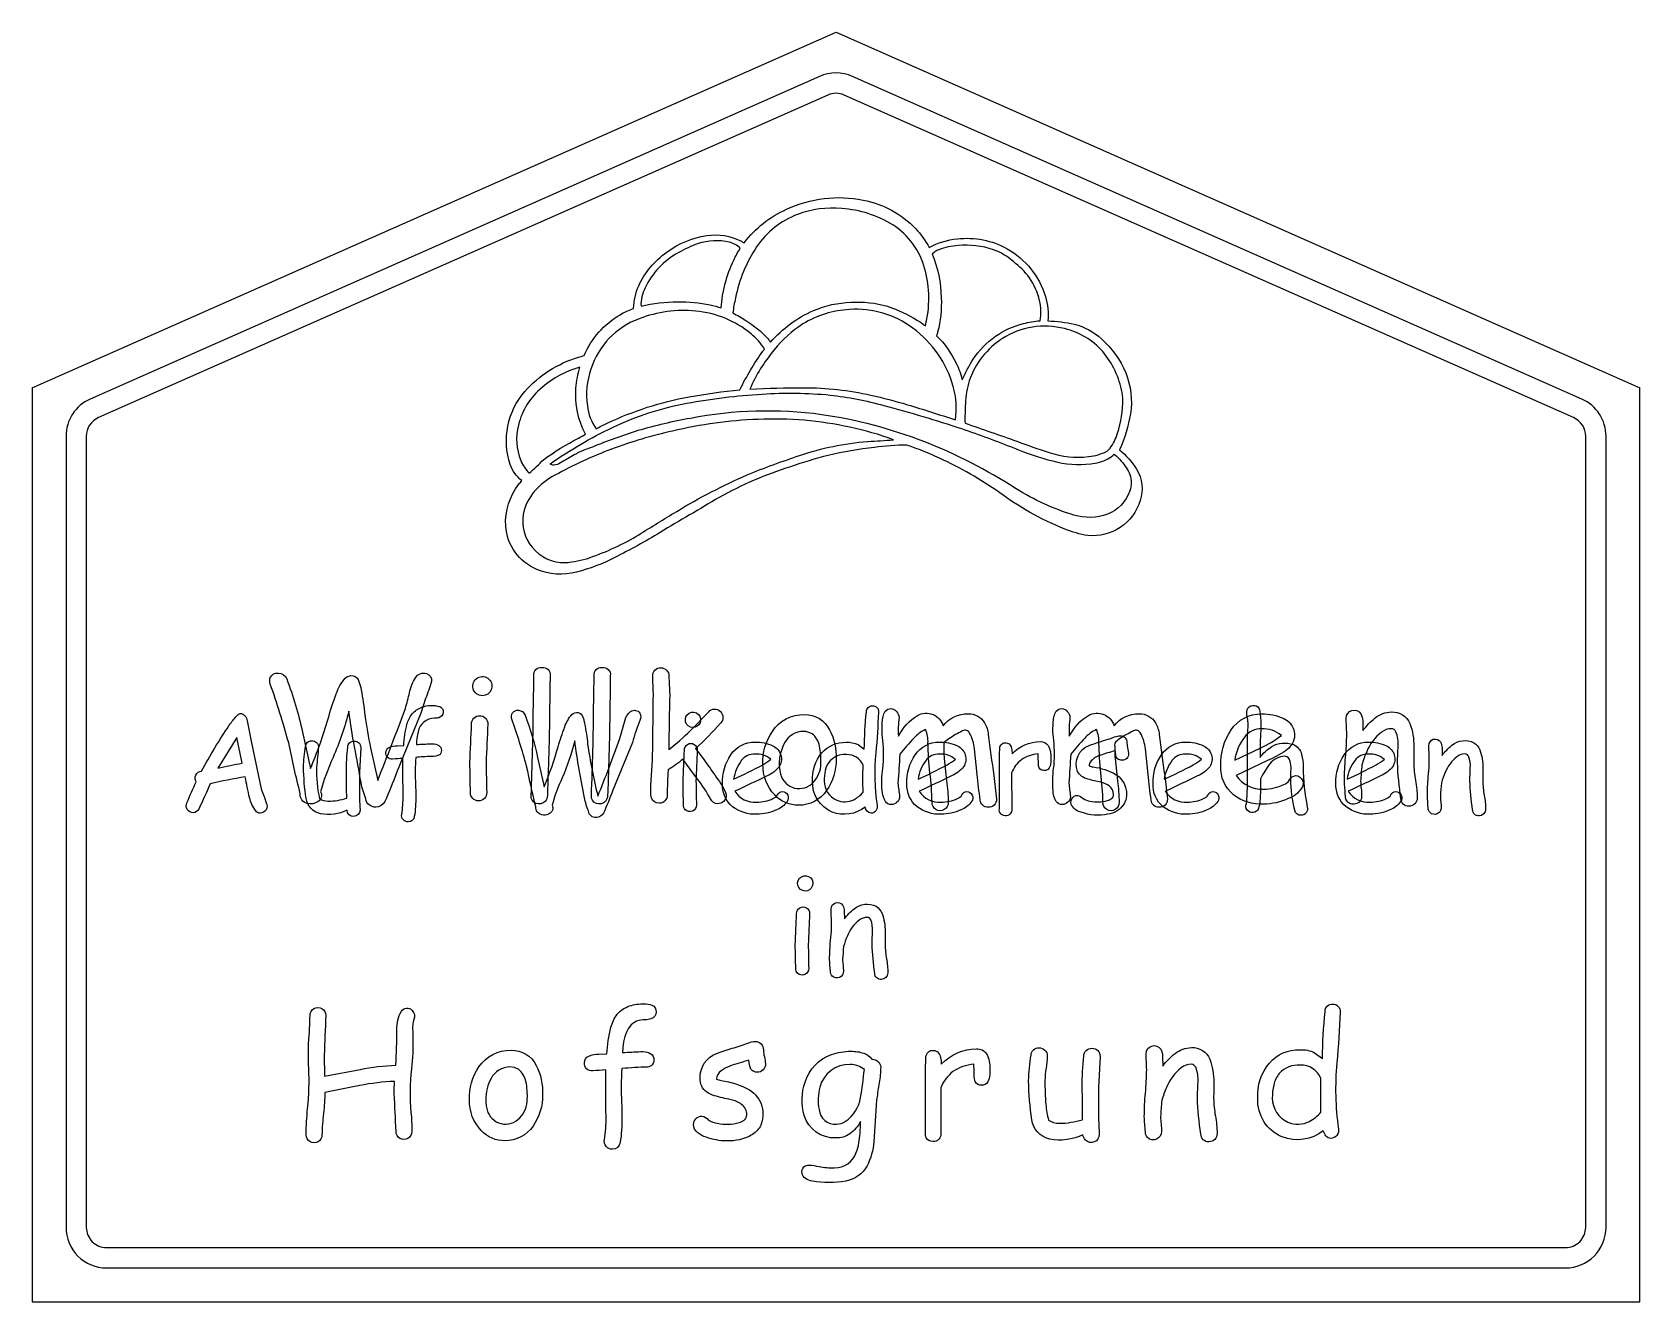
# Model space of a CAD drawing. Header units: millimetres. Extents: x -475 to 475, y 0 to 750.
import ezdxf

# ---------------------------------------------------------------- set-up
doc = ezdxf.new("R2010")
doc.units = ezdxf.units.MM
for name, color, linetype in [('Bollenhut', 7, 'Continuous'), ('Hofsgrund', 70, 'Continuous'), ('in', 70, 'Continuous'), ('Rahmen', 7, 'Continuous'), ('Werkstueck', 70, 'Continuous'), ('Wiedersehen', 70, 'Continuous'), ('Willkommen', 70, 'Continuous')]:
    doc.layers.add(name, color=color, linetype=linetype)

msp = doc.modelspace()

# ---------------------------------------------------------------- linework, layer by layer
at = {"layer": 'Bollenhut'}
for points in [[(49.65, 503.23, 0.008207), (41.92, 506.08, 0.030141), (22.69, 504.66, 0.029303), (-4.61, 500.02, 0.017231), (-26.96, 493.3, 0.0523), (-68.99, 475.15, 0.001366), (-103.93, 454.52, -0.024018), (-130.76, 439.66, -0.061349), (-153.41, 431.09, -0.172037), (-176.84, 432.67, -0.283796), (-195.17, 458.29, -0.183782), (-187.38, 482.96, -0.013752), (-185.6, 485.09, -0.148134), (-192.54, 494.57, -0.264915), (-183.88, 537.76, -0.13735), (-152.23, 558.02, -0.017293), (-148.76, 558.94, -0.162262), (-127.63, 583.07, -0.04509), (-119.57, 586.81, -0.100897), (-116.53, 600.16, -0.138079), (-100.03, 619.97, -0.126266), (-76.38, 629.88, -0.161319), (-55.9, 626.45, -0.012454), (-54.31, 625.58, -0.123496), (-29.24, 645.41, -0.161122), (16.06, 650.77, -0.156821), (47.04, 633.95, -0.066426), (55.02, 622.85, -0.102793), (71.71, 627.88, -0.16025), (101.11, 622.06, -0.195061), (123.75, 593.82, -0.09475), (125.19, 579.4, -0.052286), (140.83, 577.5, -0.12379), (156.79, 568.87, -0.112506), (171.22, 548.78, -0.135103), (173.98, 524.6, -0.06258), (167.54, 503.34, -0.0811), (177.61, 491.78, -0.221298), (179.79, 473.37, -0.358229), (148.79, 452.68, -0.062355), (135.17, 456.48, -0.029121), (114.26, 466.41, -0.021902), (96.72, 477.95, 0.046883), (61.17, 498.33, 0.014925)], [(-53.24, 579.64, -0.075268), (-40.18, 568.79, -0.01859), (-38.65, 566.94, -0.108424), (-13.24, 585.6, -0.092298), (8.84, 590.44, -0.085891), (30.53, 588.07, -0.057477), (48.11, 579.77, -0.02396), (52.86, 576.56, 0.128872), (52.48, 610.04, 0.188497), (33.57, 636.17, 0.120934), (3.38, 645.81, 0.112781), (-22.77, 642.36, 0.151004), (-46.92, 623.19, 0.094243), (-59.42, 593, 0.018697), (-60.98, 584.12, -0.027243)], [(-93.17, 619.71, 0.158369), (-112.79, 598.95, 0.13893), (-115.22, 588.17, -0.058908), (-93.48, 590.65, -0.057693), (-74.35, 588.95, -0.032105), (-67.83, 587.08, -0.093438), (-60.44, 615.39, -0.032023), (-56.56, 622.34, 0.131447), (-63.05, 625.94, 0.136712), (-81.43, 625.08, 0.047493)], [(93.03, 621.5, 0.106665), (72.12, 623.9, 0.087451), (60.71, 621.42, 0.096431), (56.89, 618.99, -0.090024), (62.18, 593.11, -0.077631), (60.06, 572.84, -0.014506), (59.41, 570.66, -0.087315), (71.05, 554.43, -0.049226), (74.62, 544.56, -0.034079), (81, 556.8, -0.084612), (94.24, 570.38, -0.097286), (110.75, 577.87, -0.047146), (120.55, 579.49, 0.115289), (120.23, 591.46, 0.093868), (114.42, 604.87, 0.060334), (104.83, 614.5, 0.088739)], [(-135.19, 518.98, -0.066143), (-86.82, 534.6, -0.019862), (-56.83, 538.73, -0.04187), (-43.2, 561.53, -0.007605), (-42.24, 562.83, 0.076626), (-50.2, 571.87, 0.150489), (-82.86, 585.21, 0.117429), (-116.23, 580.74, 0.232786), (-144.79, 550.98, 0.119659), (-146.93, 529.36, 0.122451), (-141.76, 515.73, -0.007085)], [(42.18, 529.95, -0.004453), (70.58, 521, 0.103009), (69.27, 540.72, 0.168367), (45.42, 575.13, 0.181298), (8.05, 586.16, 0.1262), (-19.54, 577.66, 0.077644), (-36.55, 562.27, 0.074281), (-50.89, 539.13, -0.012487), (-18.98, 540, -0.053079), (20.57, 535.62, -0.019631)], [(169.05, 537.1, 0.131086), (157.6, 561.36, 0.152907), (135.1, 574.87, 0.206253), (98.31, 569.05, 0.165867), (78.68, 544.07, 0.057745), (76.46, 530.64, 0.018244), (76.23, 519.03, 0.000014), (106.85, 508.42, 0.017171), (125.98, 501.71, 0.10708), (149.27, 499.27, 0.092126), (160.33, 502.54, 0.108113), (165.51, 510.66, 0.082675), (169.53, 530.71, 0.045813)], [(-173.57, 540.16, 0.166886), (-187.61, 517.92, 0.164172), (-186.25, 496.93, 0.101119), (-181.22, 489.47, 0.008255), (-172.73, 497.53, -0.037448), (-152.22, 510.14, 0.006882), (-147.95, 512.44, -0.145281), (-153.66, 539.65, -0.054692), (-151.31, 552.12, 0.109894)], [(51.89, 508.21, 0.05551), (-8.43, 524.05, 0.081034), (-86.01, 521.88, 0.026348), (-117.07, 514.63, 0.017134), (-143.97, 504.95, 0.036466), (-154.68, 500.35, -0.014877), (-162.79, 495.59, -0.124151), (-166.7, 494.27, -0.191665), (-168.99, 495.02, -0.041058), (-132.11, 516.45, -0.068519), (-88.19, 530.76, -0.031912), (-43.67, 536.2, -0.041446), (-3.48, 535.65, -0.039793), (28.3, 529.46, -0.013933), (74.24, 515.83, -0.012437), (105.05, 504.42, 0.041012), (128.21, 496.69, 0.09919), (150.51, 495.03, 0.100564), (160.59, 497.91, 0.072752), (164.41, 500.74, -0.05565), (168.49, 496.68, -0.09104), (173.62, 488.62, -0.181876), (173.57, 479.04, -0.230596), (160.4, 465.28, -0.159446), (140.6, 464.68, -0.062758), (106.37, 480.25, 0.050655)], [(18.83, 508.22, 0.007573), (33.95, 509.19, 0.03816), (8.26, 516.65, 0.063994), (-46.04, 521.29, 0.050046), (-96.53, 514.35, 0.035706), (-132.61, 503.69, 0.03613), (-166.08, 488.24, 0.107435), (-178.32, 478.61, 0.130374), (-184.86, 465.09, 0.218457), (-179.51, 445.72, 0.232688), (-160.02, 436.65, 0.058418), (-145.71, 439.51, 0.051349), (-116.45, 453.1, -0.006074), (-94.11, 466.94, -0.032557), (-52.42, 488.52, -0.019018), (-21.51, 499.89, -0.064604), (18.57, 508.2, -0.000258)]]:
    msp.add_lwpolyline(points, format="xyb", close=True, dxfattribs=at)
at = {"layer": 'Hofsgrund'}
for points in [[(-18.16, 242.67, -1.497187), (-14.96, 250.41, -0.663163)], [(-16.4, 210.96, 0.002839), (-16.13, 196.93, -0.663158), (-22.73, 194.12, -0.200656), (-23.79, 196.93, -0.002839), (-24.06, 210.96, 0.000091), (-23.28, 229.28, -1.044635), (-15.62, 229.28, -0.000091)], [(26.76, 190.45, -0.442272), (22.97, 194.12, -0.031673), (21.33, 211.23, -0.005256), (21.6, 218.65, 0.117456), (20.51, 225.68, 0.292632), (18.48, 227.09, 0.15649), (13.7, 225.46, 0.127922), (6.75, 216.18, 0.038561), (4.49, 209.94, 0.014903), (3.91, 202.32, 0.021528), (4.14, 198.81, -0.021535), (4.38, 195.29, -0.666744), (-2.23, 192.44, -0.200204), (-3.28, 195.29, -0.005527), (-3.79, 202.32, -0.017366), (-3.24, 213.46, 0.047275), (-2.81, 228.34, -0.010413), (-2.93, 232.05, -0.747448), (4.01, 234.19, -0.111694), (4.88, 230.8), (5, 226.23, -0.07132), (10.73, 232.15, -0.309498), (23.73, 233.64, -0.151968), (27.19, 229.47, -0.092866), (29.02, 218.61, -0.005376), (28.99, 211.03, 0.036836), (29.81, 202.63, -0.038812), (30.67, 194.31, -0.400951)]]:
    msp.add_lwpolyline(points, format="xyb", close=True, dxfattribs=at)
at = {"layer": 'in'}
for points in [[(-249.43, 166.8, 0.077452), (-250.16, 160.79, 0.007373), (-250.07, 156.45, -0.041422), (-250.85, 137.55, 0.052645), (-251.14, 111.87, -0.015698), (-250.6, 100.69, -1.012838), (-259.98, 100.69, 0.000105), (-261.05, 123, -0.016633), (-260.81, 130.23, 0.040643), (-281.46, 127.74), (-301.97, 123.73, -0.024071), (-302.85, 111.23, 0.024358), (-303.73, 98.73, -1.023365), (-313.1, 98.73, -0.017521), (-312.27, 114.16, 0.040429), (-311.59, 137.75, -0.03307), (-311.3, 157.47, 0.013536), (-310.81, 169.09, -1.023179), (-301.43, 169.09, 0.001992), (-302.46, 145.71), (-302.17, 133.35), (-281.22, 137.31, -0.041364), (-260.08, 139.75, 0.016589), (-259.54, 160.79, -0.12998), (-256.84, 171.62, -0.514161), (-250.46, 172.17, -0.323756)], [(-112.71, 166.65, 0.239876), (-121.92, 162.56, 0.142853), (-125.94, 150.25), (-126.09, 147.22, -0.011516), (-115.35, 147.8, -0.093558), (-110.41, 147.04, -0.506955), (-108.6, 140, -0.158703), (-111.39, 138.67, 0.01319), (-126.53, 137.79, 0.028295), (-126.73, 117.58, -0.024639), (-126.73, 101.3, -0.03443), (-127.6, 94.09, -0.403642), (-132.15, 90.19, -0.493151), (-136.88, 95.71, 0.039839), (-135.86, 109.52, -0.005494), (-136, 137.01, -0.012236), (-143.72, 136.53, -0.496743), (-148.65, 141.26, -0.305469), (-146.09, 145.18, -0.101589), (-140.1, 146.34), (-135.42, 146.49, -0.048928), (-133.03, 162.26, -0.096495), (-129.22, 169.88, -0.141479), (-121.99, 174.79, -0.082501), (-113.35, 176.08, -0.105665), (-108.79, 175.28, -0.31655), (-106.36, 171.34, -0.361721), (-109.44, 167.09, -0.076202)], [(295.92, 141.12, 0.056585), (296.85, 102.2, -0.4868), (292.4, 96.58, -0.234272), (289.45, 98.04, -0.092799), (287.96, 100.98, -0.259576), (263.7, 97.37, -0.31221), (249.19, 120.17, -0.184669), (256.08, 141.07, -0.225463), (274.05, 148.93, -0.123431), (282.79, 147.17), (287.38, 143.8, -0.017494), (288.99, 171.49, -0.426836), (293.43, 175.83, -0.482021), (297.87, 171.1, -0.01372)], [(-46.49, 135.6, -0.277069), (-50.25, 137.4, -0.072512), (-51.52, 142.68, 0.014349), (-62.8, 139.26, 0.069604), (-67.84, 136.52, 0.233089), (-70.71, 131.54, 0.045217), (-67.82, 130.76, -0.090461), (-51.13, 125.25, -0.384525), (-44.89, 103.41, -0.131454), (-50.05, 98.39, -0.131237), (-64.5, 95.07, -0.089444), (-76.71, 97.22, -0.082844), (-81.66, 99.86, -0.233629), (-84.23, 104.84, -0.398895), (-79.2, 109.72, -0.163705), (-75.3, 107.38, 0.113921), (-70.02, 105.52, 0.12064), (-57.28, 105.91, 0.09145), (-54.26, 107.4, 0.238546), (-52.74, 110.4, 0.241581), (-55.75, 116.57, 0.103187), (-62.01, 119.39, -0.021044), (-71.85, 121.77, -0.068835), (-76.32, 123.83, -0.260109), (-80.28, 132.08, -0.322594), (-70.66, 146.63, -0.031849), (-61.28, 149.76, 0.030748), (-52.05, 152.88, -0.10475), (-47.71, 153.76, -0.437032), (-42.92, 148.83, 0.045982), (-42.34, 144.68, -0.049661), (-41.7, 140.53, -0.437032)], [(-195.58, 95.12, -0.210626), (-209.69, 101.17, -0.192645), (-216.62, 119.29, -0.164176), (-211.06, 138.72, -0.262528), (-192.01, 148.63, -0.292026), (-177.22, 139.7, -0.131205), (-173.36, 122.32, -0.156463), (-179.03, 103.81, -0.250599)], [(24.03, 119.04, 0.000188), (22.36, 94.6, -0.101179), (18.32, 80.27, -0.227471), (5.76, 71.36, -0.091329), (-13.96, 71.34, -0.088353), (-17.95, 72.77, -0.449982), (-19.08, 79.65, -0.204933), (-15.87, 80.76, -0.040049), (-10.01, 79.93, 0.057386), (-0.93, 79.15, 0.333082), (12.01, 88.23, 0.072742), (14.21, 99.59, 0.016538), (14.5, 106.54, -0.122178), (8.21, 99.22, -0.152805), (-0.1, 96.78, -0.335709), (-18.76, 110.09, -0.150092), (-18.31, 129.82, -0.230382), (-2.69, 146.12, -0.087861), (8.84, 148, -0.088995), (16.46, 146.83, -0.154754), (21.15, 143.31, -0.466736), (26.37, 137.5, -0.040132), (25.34, 128.22, 0.015774)], [(90.83, 134.08, -0.121336), (89.75, 129.94, -0.276107), (85.94, 127.98, -0.316137), (82.2, 130.16, -0.063417), (81.6, 136.23), (81.45, 140.33, 0.127869), (69.1, 135.99, 0.129071), (61.87, 126.42), (61.97, 99.66, -0.494341), (57.14, 94.73, -0.315216), (53.31, 96.94, -0.099332), (52.84, 99.66), (52.84, 133.94, -0.005047), (53.08, 143.61, -0.159334), (54.02, 147.13, -0.36865), (59.95, 147.71, -0.167138), (61.82, 144.3, -0.0543), (62.21, 140.43, -0.200408), (83.02, 149.46, -0.268782), (88.92, 146.49, -0.136206), (90.88, 137.5, -0.010102)], [(155.14, 126.52, 0.001222), (155.19, 115.97, 0.022753), (155.58, 98.88, -0.665219), (147.41, 95.48, -0.125794), (145.92, 98.73, -0.168707), (126.34, 96.18, -0.318772), (115.74, 107.52, -0.035845), (113.84, 130.57, -0.041659), (115.3, 145.8, -0.424114), (119.94, 150.05, -0.42701), (124.87, 145.27, -0.030547), (124.14, 138.09, 0.030304), (123.45, 130.57, 0.022269), (123.99, 116.6, 0.04799), (125.6, 107.28, 0.133205), (131.85, 105.47, 0.070221), (145.67, 107.57, 0.002691), (145.52, 126.96, -0.028949), (146.45, 145.27, -0.44219), (151.19, 149.76, -0.441648), (156.02, 144.97)], [(220.35, 94.53, -0.442272), (215.62, 99.12, -0.031673), (213.57, 120.51, -0.005256), (213.91, 129.79, 0.117456), (212.54, 138.57, 0.292632), (210, 140.33, 0.15649), (204.03, 138.29, 0.127922), (195.34, 126.7, 0.038561), (192.52, 118.9, 0.014903), (191.79, 109.38, 0.021528), (192.08, 104.98, -0.021535), (192.38, 100.59, -0.666744), (184.12, 97.02, -0.200204), (182.81, 100.59, -0.005527), (182.17, 109.38, -0.017366), (182.85, 123.29, 0.018466), (183.59, 137.26, -0.005256), (183.24, 146.54, -0.747448), (191.91, 149.21, -0.111694), (193.01, 144.97), (193.16, 139.26, -0.07132), (200.32, 146.67, -0.162908), (210, 150.2, -0.32404), (220.89, 143.31, -0.092866), (223.19, 129.74, -0.005376), (223.14, 120.27, 0.036836), (224.16, 109.77, -0.038812), (225.24, 99.37, -0.400951)], [(-192.65, 138.72, 0.288503), (-203.83, 131.89, 0.195851), (-206.17, 113.39, 0.59416), (-186.84, 108.69, 0.196272), (-182.44, 119.78, 0.067545), (-183.23, 130.09, 0.182327), (-187.65, 137.35, 0.115886)], [(8.35, 140.19, 0.354621), (-9.53, 126.86, 0.112552), (-10.03, 113.61, 0.402037), (0.2, 104.93, 0.147169), (5.6, 106.66, 0.205863), (14.55, 120.66, 0.018735), (16.75, 137.21, 0.171196)], [(274.24, 139.85, 0.227255), (261.94, 134.96, 0.117942), (258.63, 128.02, 0.057809), (257.83, 120.36, 0.291928), (267.05, 106.16, 0.211962), (279.71, 106.5, 0.088561), (286.55, 112.06, -0.011934), (286.55, 131.94, 0.314886)]]:
    msp.add_lwpolyline(points, format="xyb", close=True, dxfattribs=at)
at = {"layer": 'Rahmen'}
for points in [[(9.7, 723.84, 0.211193), (-9.7, 723.84), (-440.7, 533.29, 0.296923), (-455, 511.34), (-455, 44, 0.414214), (-431, 20), (431, 20, 0.414214), (455, 44), (455, 511.34, 0.296923), (440.7, 533.29)], [(443, 511.34, 0.296923), (435.85, 522.32), (4.85, 712.87, 0.211193), (-4.85, 712.87), (-435.85, 522.32, 0.296923), (-443, 511.34), (-443, 44, 0.414214), (-431, 32), (431, 32, 0.414214), (443, 44)]]:
    msp.add_lwpolyline(points, format="xyb", close=True, dxfattribs=at)
at = {"layer": 'Werkstueck'}
for p, q in [((-475, 540), (0, 750)), ((0, 750), (475, 540)), ((-475, 540), (-475, 0)), ((475, 0), (475, 540)), ((-475, 0), (475, 0))]:
    msp.add_line(p, q, dxfattribs=at)
at = {"layer": 'Wiedersehen'}
for points in [[(-237.27, 344.72, 0.362138), (-246.95, 336.75, 0.062856), (-247.97, 329.17, -0.011516), (-239.38, 329.64, -0.093558), (-235.43, 329.03, -0.506955), (-233.98, 323.4, -0.193763), (-239.34, 322.14, 0.018133), (-248.32, 321.63, 0.028295), (-248.48, 305.46, -0.024639), (-248.48, 292.43, -0.03443), (-249.18, 286.67, -0.403642), (-252.81, 283.55, -0.493151), (-256.6, 287.96, 0.039839), (-255.78, 299.02, -0.005494), (-255.9, 321.01, -0.012236), (-262.07, 320.62, -0.496743), (-266.02, 324.41, -0.305469), (-263.97, 327.54, -0.101589), (-259.18, 328.47), (-255.43, 328.59, -0.048928), (-253.52, 341.2, -0.096495), (-250.47, 347.3, -0.141479), (-244.69, 351.23, -0.161962), (-234.13, 351.62, -0.693491), (-234.65, 345.07, -0.076202)], [(23.52, 324.29, 0.056585), (24.26, 293.16, -0.4868), (20.7, 288.66, -0.33277), (17.15, 292.18, -0.259576), (-2.26, 289.3, -0.31221), (-13.87, 307.53, -0.184669), (-8.36, 324.25, -0.225463), (6.02, 330.54, -0.123431), (13.01, 329.13), (16.68, 326.44, -0.017494), (17.97, 348.59, -0.426836), (21.52, 352.06, -0.482021), (25.08, 348.27, -0.01372)], [(274.67, 287.38, -0.373407), (271.04, 290.34, -0.051473), (268.7, 308.74, -0.006323), (268.89, 314.91, 0.065827), (268.41, 319.26, 0.362214), (265.22, 322.26, 0.224873), (256.35, 317.77, 0.043935), (250.88, 308.98, -0.023059), (250.45, 295.71, -0.064325), (249.63, 291.36, -1.024999), (242.56, 294.41, 0.027473), (243.11, 305.89), (243.23, 334.6, 0.010168), (243.5, 341.12, 0.054691), (243.11, 344.88, -0.048423), (242.76, 348.59, -0.62022), (249.27, 351.45, -0.160371), (250.41, 348.94, -0.061642), (250.77, 333.55, 0.017097), (250.61, 321.55, -0.100469), (257.45, 327.96, -0.223495), (270.26, 329.24, -0.239698), (275.09, 323.51, -0.057916), (276.08, 315.89, 0.046791), (278.5, 292.26, -0.488933)], [(-340.26, 288.62, -0.213924), (-342.89, 289.99, -0.100082), (-346.51, 297.84, -0.021705), (-349.05, 310.15, 0.009386), (-369.87, 306.05, -0.017995), (-376.55, 291.09, -1.009724), (-383.51, 294.72, -0.021455), (-378.07, 307.1, -0.567905), (-374.91, 313.51, -0.024815), (-358.51, 340.6, -0.041102), (-354.12, 346.2, -0.148372), (-352.13, 347.53, -0.238906), (-349.25, 346.14, -0.102843), (-347.92, 343.23), (-345.46, 330.11), (-339.63, 302.96, -0.012634), (-336.72, 294.71, -0.565407)], [(-141.6, 286.05, -0.402109), (-146.33, 289.95, -0.047692), (-148.59, 297.65, 0.00399), (-151.68, 314.48, -0.019267), (-154.34, 331.36, -0.037828), (-161.8, 309.52, 0.042084), (-167.77, 293.31, -0.397185), (-168.87, 288.66, -0.382037), (-176.59, 289.43, -0.149533), (-177.34, 292.34, -0.010264), (-182.81, 316.44, 0.015565), (-191.48, 344.21, -0.601133), (-187.66, 349.41, -0.305428), (-183.75, 346.63, -0.037382), (-176.29, 321.52), (-172.5, 304.25, 0.028599), (-164.18, 327.84, -0.018296), (-160.31, 339.6, -0.100355), (-156.07, 346.95, -0.58166), (-149.61, 345.46, -0.042535), (-148.53, 341.53, -0.020039), (-146.76, 329.45, 0.022268), (-140.74, 298.7, 0.009998), (-127.66, 332.73, -0.017547), (-124.6, 343.77, -0.165942), (-121.38, 348.79, -0.394683), (-115.82, 347.75, -0.245532), (-115.85, 343.48, 0.027441), (-120.27, 330.38), (-131.88, 302.18, -0.018111), (-137.38, 288.66, -0.268282)], [(-84.5, 339.25, -1.497187), (-81.3, 346.98, -0.663163)], [(-354.05, 333.27), (-365.22, 315.27, -0.015977), (-350.88, 318.2)], [(169.02, 319.88, -0.431202), (165.35, 323.39, -0.017335), (164.99, 325.54, 0.014349), (155.97, 322.8, 0.162395), (150.32, 318.89, 0.140812), (149.64, 316.63, 0.045217), (151.95, 316.01, -0.090461), (165.3, 311.59, -0.384525), (170.29, 294.13, -0.21084), (160.56, 288.02, -0.13559), (144.84, 289.17, -0.189148), (139.38, 293.03, -0.576941), (142.84, 299.17, -0.163705), (145.97, 297.3, 0.113921), (150.19, 295.81, 0.12064), (160.38, 296.12, 0.09145), (162.8, 297.32, 0.238546), (164.02, 299.72, 0.241581), (161.61, 304.66, 0.103187), (156.59, 306.91, -0.021044), (148.73, 308.82, -0.222768), (142.71, 313.35, -0.411628), (149.68, 328.7, -0.012993), (160.91, 332.34, 0.025776), (164.56, 333.7, -0.10475), (168.04, 334.41, -0.437032), (171.87, 330.46, 0.005758), (172.84, 323.82, -0.437032)], [(-281.56, 312.61, 0.001222), (-281.53, 304.17, 0.022753), (-281.21, 290.5, -0.964542), (-288.95, 290.38, -0.168707), (-304.61, 288.34, -0.318772), (-313.09, 297.41, -0.035845), (-314.61, 315.85, -0.041659), (-313.44, 328.04, -0.424114), (-309.73, 331.44, -0.42701), (-305.78, 327.61, 0.005515), (-306.92, 315.85, 0.066419), (-305.2, 297.22, 0.133205), (-300.2, 295.77, 0.070221), (-289.14, 297.45, 0.002691), (-289.26, 312.96, -0.028949), (-288.52, 327.61, -0.44219), (-284.73, 331.2, -0.441648), (-280.86, 327.38)], [(-82.74, 307.53, 0.002839), (-82.47, 293.51, -0.663158), (-89.07, 290.7, -0.200656), (-90.12, 293.51, -0.002839), (-90.4, 307.53, 0.000091), (-89.62, 325.85, -1.044635), (-81.96, 325.85, -0.000091)], [(-46.81, 288, -0.173352), (-61.11, 292.41, -0.235564), (-67.09, 306.09, -0.158649), (-62.16, 323.12, -0.257371), (-47.87, 330.62, -0.120479), (-37.28, 328.43, -0.460607), (-33.58, 316.06, -0.129068), (-40.72, 310.71, -0.005059), (-59.86, 301.59, 0.266168), (-46.81, 295.07, 0.097352), (-37.24, 297.28, 0.13173), (-34.55, 299.45, -0.249591), (-31.7, 301.55, -0.584531), (-28.88, 295.49, -0.150575), (-35.17, 290.66, -0.108247)], [(-47.87, 323.59, 0.230707), (-55.8, 319.88, 0.120413), (-60.52, 308.78, 0.01873), (-43.33, 317.2, 0.043078), (-38.45, 320.46, 0.19111)], [(6.17, 323.27, 0.393094), (-6.32, 313.81, 0.057809), (-6.95, 307.69, 0.291928), (0.42, 296.32, 0.211962), (10.55, 296.59, 0.088561), (16.02, 301.05, -0.011934), (16.02, 316.95, 0.314886)], [(62.17, 288, -0.173352), (47.88, 292.41, -0.235564), (41.9, 306.09, -0.158649), (46.82, 323.12, -0.257371), (61.12, 330.62, -0.120479), (71.7, 328.43, -0.460607), (75.4, 316.06, -0.129068), (68.26, 310.71, -0.005059), (49.12, 301.59, 0.266168), (62.17, 295.07, 0.097352), (71.74, 297.28, 0.13173), (74.44, 299.45, -0.249591), (77.29, 301.55, -0.584531), (80.1, 295.49, -0.150575), (73.81, 290.66, -0.108247)], [(61.12, 323.59, 0.230707), (53.19, 319.88, 0.120413), (48.46, 308.78, 0.01873), (65.65, 317.2, 0.043078), (70.53, 320.46, 0.19111)], [(126.91, 318.66, -0.121336), (126.05, 315.35, -0.329811), (121.56, 314.02, -0.325161), (119.65, 317.65, -0.003566), (119.41, 323.66, 0.127869), (109.53, 320.19, 0.129071), (103.75, 312.53), (103.83, 291.12, -0.494341), (99.96, 287.18, -0.468316), (96.52, 291.12), (96.52, 318.55, -0.005047), (96.72, 326.28, -0.159334), (97.46, 329.1, -0.659783), (103.71, 326.84, -0.0543), (104.02, 323.74, -0.200408), (120.66, 330.97, -0.268782), (125.39, 328.59, -0.136206), (126.95, 321.4, -0.053625)], [(207.62, 288, -0.173352), (193.33, 292.41, -0.235564), (187.35, 306.09, -0.158649), (192.27, 323.12, -0.257371), (206.57, 330.62, -0.120479), (217.16, 328.43, -0.460607), (220.85, 316.06, -0.129068), (213.71, 310.71, -0.005059), (194.58, 301.59, 0.266168), (207.62, 295.07, 0.097352), (217.2, 297.28, 0.13173), (219.89, 299.45, -0.249591), (222.74, 301.55, -0.584531), (225.56, 295.49, -0.150575), (219.27, 290.66, -0.108247)], [(206.57, 323.59, 0.230707), (198.64, 319.88, 0.120413), (193.91, 308.78, 0.01873), (211.11, 317.2, 0.043078), (215.98, 320.46, 0.19111)], [(315.67, 288, -0.173352), (301.38, 292.41, -0.235564), (295.4, 306.09, -0.158649), (300.32, 323.12, -0.257371), (314.62, 330.62, -0.120479), (325.2, 328.43, -0.460607), (328.9, 316.06, -0.129068), (321.76, 310.71, -0.005059), (302.62, 301.59, 0.266168), (315.67, 295.07, 0.097352), (325.24, 297.28, 0.13173), (327.94, 299.45, -0.249591), (330.79, 301.55, -0.584531), (333.6, 295.49, -0.150575), (327.31, 290.66, -0.108247)], [(314.62, 323.59, 0.230707), (306.69, 319.88, 0.120413), (301.96, 308.78, 0.01873), (319.15, 317.2, 0.043078), (324.03, 320.46, 0.19111)], [(379.98, 287.02, -0.442272), (376.2, 290.7, -0.031673), (374.55, 307.8, -0.005256), (374.83, 315.23, 0.117456), (373.74, 322.25, 0.292632), (371.7, 323.66, 0.15649), (366.92, 322.03, 0.127922), (359.97, 312.76, 0.038561), (357.72, 306.52, 0.014903), (357.13, 298.9, 0.021528), (357.37, 295.38, -0.021535), (357.6, 291.87, -0.666744), (351, 289.02, -0.200204), (349.95, 291.87, -0.005527), (349.44, 298.9, -0.017366), (349.98, 310.03, 0.047275), (350.41, 324.91, -0.010413), (350.3, 328.62, -0.747448), (357.23, 330.76, -0.111694), (358.11, 327.38), (358.23, 322.8, -0.07132), (363.96, 328.73, -0.309498), (376.95, 330.21, -0.151968), (380.41, 326.05, -0.092866), (382.25, 315.19, -0.005376), (382.21, 307.61, 0.036836), (383.03, 299.21, -0.038812), (383.89, 290.89, -0.400951)]]:
    msp.add_lwpolyline(points, format="xyb", close=True, dxfattribs=at)
at = {"layer": 'Willkommen'}
for points in [[(-271.9, 292.22, -0.165227), (-275.86, 293.49, -0.24833), (-277.81, 297.1, -0.047692), (-280.65, 306.72, 0.00399), (-284.5, 327.77, -0.019267), (-287.82, 348.86, -0.037828), (-297.15, 321.57, 0.042084), (-304.62, 301.3, -0.397185), (-305.99, 295.49, -0.214974), (-312.48, 294.44, -0.392), (-316.58, 300.08, -0.010264), (-323.42, 330.21, 0.015565), (-334.26, 364.93, -0.165577), (-334.3, 368.82, -0.33117), (-329.47, 371.42, -0.305428), (-324.59, 367.95, -0.037382), (-315.26, 336.56), (-310.53, 314.97, 0.028599), (-300.13, 344.47, -0.018296), (-295.29, 359.16, -0.100355), (-289.99, 368.35, -0.58166), (-281.91, 366.49, -0.042535), (-280.56, 361.58, -0.020039), (-278.35, 346.47, 0.020311), (-275.03, 327.23), (-270.83, 308.04, 0.009998), (-254.47, 350.57, 0.013721), (-252.03, 359.8, -0.078396), (-248.56, 368.69, -0.338933), (-242.01, 371.13, -0.368777), (-239.04, 366.49, -0.022505), (-242.56, 356.33), (-245.24, 347.64), (-259.75, 312.39, -0.018111), (-266.63, 295.49, -0.268282)], [(-169.45, 334.6, -0.002149), (-170.57, 299, -0.153993), (-171.87, 295.49, -0.260619), (-177.31, 294.39, -0.355219), (-180.14, 299.1, 0.008201), (-178.82, 352.23, 0.006034), (-178.58, 369.9, -0.494366), (-173.79, 374.79, -0.490363), (-168.96, 369.9, -0.000019)], [(-133.84, 334.6, -0.002149), (-134.96, 299, -0.153993), (-136.26, 295.49, -0.260619), (-141.7, 294.39, -0.355219), (-144.53, 299.1, 0.008201), (-143.21, 352.23, 0.006034), (-142.97, 369.9, -0.494366), (-138.18, 374.79, -0.490363), (-133.35, 369.9, -0.000019)], [(-69.95, 294.22, -0.300232), (-74.1, 297.05, 0.041483), (-81.77, 308.72), (-90.41, 320.49, -0.015842), (-99.2, 314.19, 0.017695), (-99.74, 299.44, -0.437032), (-104.52, 294.51, -0.360323), (-109, 297.72, -0.07688), (-109.46, 301.15, -0.014436), (-108.92, 313.26, 0.015621), (-108.33, 325.42, -0.001461), (-107.89, 359.26, -0.004708), (-108.33, 369.61, -0.44711), (-103.55, 374.54, -0.437032), (-98.76, 369.61, 0.000212), (-98.27, 359.01, 0.006558), (-98.76, 326.3, 0.031174), (-85.97, 337.43), (-75.23, 348.52, -0.460742), (-68.34, 348.66, -0.438628), (-68.2, 341.88, -0.029921), (-82.99, 326.79, -0.015364), (-68.01, 305.98, -0.050768), (-65.31, 300.89, -0.341486), (-66.44, 295.63, -0.208083)], [(-208.96, 358.04, -1.497187), (-204.95, 367.71, -0.663163)], [(-206.76, 318.39, 0.002839), (-206.42, 300.86, -0.444407), (-211.2, 295.98, -0.444407), (-215.99, 300.86, -0.002839), (-216.33, 318.39, 0.000091), (-215.35, 341.29, -0.44711), (-210.57, 346.22, -0.437032), (-205.78, 341.29, -0.000091)], [(-22.11, 293.34, -0.210626), (-36.22, 299.39, -0.192645), (-43.16, 317.51, -0.164176), (-37.59, 336.94, -0.262528), (-18.55, 346.86, -0.292026), (-3.75, 337.92, -0.131205), (0.1, 320.54, -0.156463), (-5.56, 302.03, -0.250599)], [(89.95, 292.17, -0.424614), (85.27, 296.42, -0.016308), (83.51, 311.55), (81.85, 326.69, 0.100016), (78.92, 335.92, 0.470046), (74.76, 337.23, 0.040567), (66.62, 332.52, 0.0562), (63.68, 330.06, 0.018613), (63.93, 320.88), (65.39, 307.84, -0.028257), (66.32, 295.1, -1.044973), (56.75, 295.1, 0.023025), (55.53, 312.53, -0.021984), (54.36, 330.01, 0.111436), (52.89, 338.07, 0.087868), (45.96, 332.99, 0.024473), (37.71, 323.47, -0.000716), (36.63, 306.38, 0.010387), (37.56, 298.47, -0.406914), (32.58, 293.73, -0.255679), (29.19, 295.53, -0.128676), (27.24, 302.13, -0.052706), (27.6, 315.02, 0.062173), (27.65, 331.52, -0.075607), (27.82, 345.72, -0.09885), (29.15, 348.86, -0.496056), (35.66, 348.76, -0.200577), (37.27, 345.15, 0.051138), (36.88, 334.16, -0.136817), (48.2, 346.39, -0.48838), (63.29, 340.21, -0.247084), (78.19, 347.34, -0.281208), (87.75, 342.01, -0.118236), (89.98, 335.15, 0.003027), (93.23, 310.86, -0.002793), (94.84, 296.86, -0.438544)], [(190.94, 292.17, -0.424614), (186.26, 296.42, -0.016308), (184.5, 311.55), (182.84, 326.69, 0.100016), (179.91, 335.92, 0.470046), (175.75, 337.23, 0.040567), (167.61, 332.52, 0.0562), (164.67, 330.06, 0.018613), (164.92, 320.88), (166.38, 307.84, -0.028257), (167.31, 295.1, -1.044973), (157.74, 295.1, 0.023025), (156.52, 312.53, -0.021984), (155.35, 330.01, 0.111436), (153.88, 338.07, 0.087868), (146.95, 332.99, 0.024473), (138.7, 323.47, -0.000716), (137.62, 306.38, 0.010387), (138.55, 298.47, -0.406914), (133.57, 293.73, -0.255679), (130.18, 295.53, -0.128676), (128.24, 302.13, -0.052706), (128.59, 315.02, 0.062173), (128.64, 331.52, -0.075607), (128.81, 345.72, -0.09885), (130.15, 348.86, -0.496056), (136.65, 348.76, -0.200577), (138.26, 345.15, 0.051138), (137.87, 334.16, -0.136817), (149.19, 346.39, -0.48838), (164.28, 340.21, -0.247084), (179.18, 347.34, -0.281208), (188.74, 342.01, -0.118236), (190.97, 335.15, 0.003027), (194.22, 310.86, -0.002793), (195.83, 296.86, -0.438544)], [(252.73, 293.97, -0.173352), (234.85, 299.49, -0.235564), (227.38, 316.58, -0.158649), (233.54, 337.87, -0.257371), (251.41, 347.25, -0.120479), (264.64, 344.51, -0.460607), (269.26, 329.04, -0.083742), (265.42, 325.27, -0.03344), (255.07, 319.8), (236.42, 310.97, 0.266168), (252.73, 302.81, 0.097352), (264.69, 305.58, 0.13173), (268.06, 308.28, -0.249591), (271.62, 310.92, -0.584531), (275.14, 303.34, -0.150575), (267.28, 297.29, -0.108247)], [(338.6, 292.75, -0.442272), (333.86, 297.34, -0.031673), (331.81, 318.73, -0.005256), (332.15, 328.01, 0.117456), (330.78, 336.79, 0.292632), (328.24, 338.55, 0.15649), (322.27, 336.52, 0.127922), (313.58, 324.92, 0.038561), (310.76, 317.12, 0.014903), (310.03, 307.6, 0.021528), (310.32, 303.2, -0.021535), (310.62, 298.81, -0.666744), (302.36, 295.24, -0.200204), (301.05, 298.81, -0.005527), (300.41, 307.6, -0.017366), (301.1, 321.51, 0.018466), (301.83, 335.48, -0.005256), (301.49, 344.76, -0.747448), (310.15, 347.43, -0.111694), (311.25, 343.19), (311.4, 337.48, -0.07132), (318.56, 344.89, -0.162908), (328.24, 348.42, -0.32404), (339.13, 341.53, -0.092866), (341.43, 327.96, -0.005376), (341.38, 318.49, 0.036836), (342.4, 307.99, -0.038812), (343.48, 297.59, -0.400951)], [(-19.18, 336.94, 0.288503), (-30.36, 330.11, 0.195851), (-32.71, 311.61, 0.59416), (-13.37, 306.91, 0.196272), (-8.98, 318, 0.067545), (-9.76, 328.31, 0.182327), (-14.18, 335.57, 0.115886)], [(251.41, 338.46, 0.230707), (241.5, 333.82, 0.120413), (235.59, 319.95), (250.58, 327.08, 0.053956), (263.18, 334.55, 0.19111)]]:
    msp.add_lwpolyline(points, format="xyb", close=True, dxfattribs=at)

doc.saveas('drawing.dxf')
